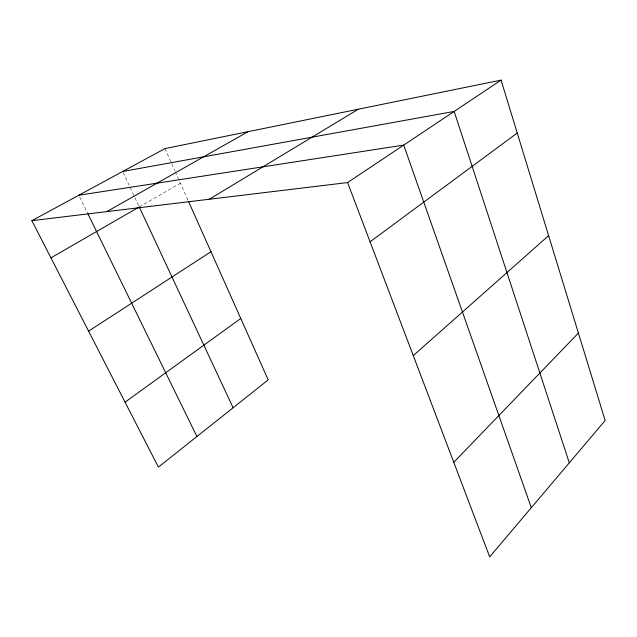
<?xml version="1.0" encoding="UTF-8"?>
<svg xmlns="http://www.w3.org/2000/svg" width="637" height="637" viewBox="0 0 637 637"><rect width="100%" height="100%" fill="white"/><g stroke="black" fill="none" stroke-linecap="round" stroke-linejoin="round"><path stroke-width="0.48" stroke-dasharray="3.19 2.39" d="M139.248 206.937L180.382 183.217M79.689 197.008L87.484 212.949M123.092 172.372L138.834 206.054M164.927 148.604L174.833 170.796M175.231 171.679L188.329 201.029"/><path stroke-width="0.96" d="M453.775 462.287L578.412 333.071M413.278 355.613L548.616 235.634M370.081 241.813L517.244 133.022M125.051 402.162L240.778 318.484M347.587 182.556L501.064 80.127L605.15 420.508L489.678 556.873L347.587 182.556L31.85 220.673L158.406 467.104L268.193 379.875L188.727 201.913M88.583 331.144L210.966 251.719M209.262 199.254L358.336 109.206M50.944 257.866L138.396 207.431M106.777 211.627L248.088 131.668M31.85 220.673L164.927 148.604L501.064 80.127M122.678 171.488L454.149 111.435L569.311 462.836M78.821 195.24L403.707 145.109L531.314 507.713M87.922 213.833L196.905 436.512M139.248 206.937L233.102 407.752"/></g></svg>
